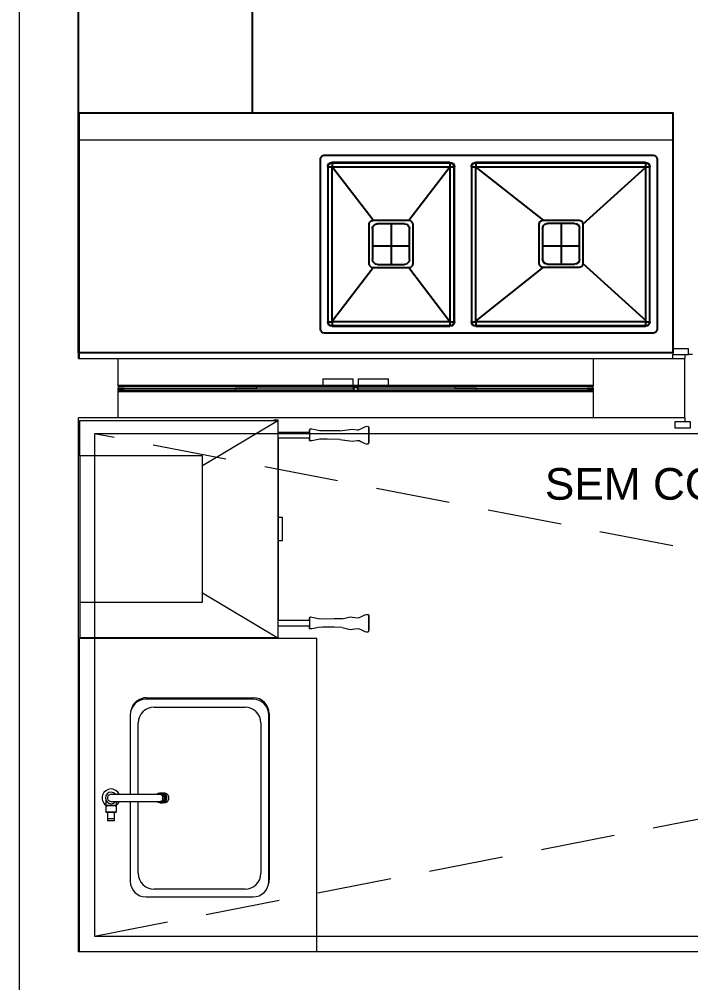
# Model space of a CAD drawing. Header units: millimetres. Extents: x 586.5 to 618.3, y 239.1 to 272.6.
# Drawn here: x 594.597 to 596.293, y 256.337 to 258.773 of the extents above; entities that cross this region are included whole.
import ezdxf

# ---------------------------------------------------------------- set-up
doc = ezdxf.new("R2010")
doc.units = ezdxf.units.MM
doc.header["$LTSCALE"] = 75
doc.linetypes.add('A 447 - XREF$0$HIDDEN', pattern=[0.375, 0.25, -0.125])
doc.linetypes.add('HIDDEN', pattern=[0.375, 0.25, -0.125])
doc.layers.add('A 447 - XREF$0$AJ - MOB FIXO', color=254, linetype='Continuous')
doc.layers.add('AJ - MOB 1.0', color=254, linetype='Continuous')
for name, color, linetype, lineweight in [('A Arquitetura LRZ', 252, 'Continuous', 9), ('A Cumbuca LRZ', 254, 'HIDDEN', 9), ('A Esquadrias LRZ', 252, 'Continuous', 9), ('A Mobiliário LRZ', 253, 'Continuous', 9), ('A Projeção LRZ', 253, 'HIDDEN', 9)]:
    doc.layers.add(name, color=color, linetype=linetype, lineweight=lineweight)
doc.styles.add('R80', font='arial.ttf')

# ---------------------------------------------------------------- blocks, each defined once
blk = doc.blocks.new('A 447 - XREF$0$iopipiopoi')
at = {"layer": 'A 447 - XREF$0$AJ - MOB FIXO', "linetype": 'ByBlock', "lineweight": -2}
for p, q in [((50593.35, -6683.6), (50593.35, -6766.6)), ((50637.35, -6682.6), (50594.35, -6682.6)), ((50638.35, -6766.6), (50638.35, -6683.6)), ((50595.15, -6728.4), (50595.15, -6685.5)), ((50595.15, -6685.5), (50595.25, -6685.5)), ((50595.25, -6685.5), (50595.25, -6728.4)), ((50596.25, -6685.5), (50595.25, -6685.5)), ((50596.25, -6684.5), (50596.25, -6684.4)), ((50596.25, -6684.4), (50635.45, -6684.4)), ((50635.45, -6684.5), (50596.25, -6684.5)), ((50596.25, -6685.5), (50596.25, -6684.5)), ((50635.45, -6685.5), (50596.25, -6685.5)), ((50596.25, -6685.5), (50596.25, -6728.4)), ((50610.96, -6701.34), (50596.45, -6685.36)), ((50620.96, -6701.34), (50635.25, -6685.5)), ((50635.45, -6684.5), (50635.45, -6684.4)), ((50635.45, -6685.5), (50635.45, -6684.5)), ((50636.45, -6685.5), (50635.45, -6685.5)), ((50635.45, -6728.4), (50635.45, -6685.5)), ((50636.45, -6685.5), (50636.55, -6685.5)), ((50636.45, -6728.4), (50636.45, -6685.5)), ((50636.55, -6685.5), (50636.55, -6728.4)), ((50609.96, -6702.34), (50609.96, -6711.34)), ((50620.96, -6701.34), (50610.96, -6701.34)), ((50612.06, -6702.19), (50619.85, -6702.19)), ((50621.96, -6711.34), (50621.96, -6702.34)), ((50610.81, -6710.24), (50610.81, -6703.45)), ((50621.11, -6703.45), (50621.11, -6710.24)), ((50596.45, -6728.27), (50609.96, -6711.34)), ((50610.96, -6712.34), (50620.96, -6712.34)), ((50619.85, -6711.49), (50612.06, -6711.49)), ((50635.25, -6728.27), (50621.96, -6711.36)), ((50595.15, -6728.4), (50595.25, -6728.4)), ((50596.25, -6728.4), (50595.25, -6728.4)), ((50596.25, -6728.4), (50635.45, -6728.4)), ((50596.25, -6728.6), (50596.25, -6728.4)), ((50596.25, -6728.79), (50596.25, -6728.6)), ((50596.25, -6728.96), (50596.25, -6728.79)), ((50596.25, -6729.11), (50596.25, -6728.96)), ((50596.25, -6729.23), (50596.25, -6729.11)), ((50596.25, -6729.33), (50596.25, -6729.23)), ((50596.25, -6729.38), (50596.25, -6729.33)), ((50596.25, -6729.4), (50596.25, -6729.38)), ((50596.25, -6729.5), (50596.25, -6729.4)), ((50596.25, -6729.4), (50635.45, -6729.4)), ((50596.25, -6729.4), (50596.25, -6729.4)), ((50596.25, -6729.4), (50596.25, -6729.4)), ((50596.25, -6729.4), (50596.25, -6729.4)), ((50596.25, -6729.4), (50596.25, -6729.4)), ((50596.25, -6729.4), (50596.25, -6729.4)), ((50596.25, -6729.4), (50596.25, -6729.4)), ((50596.25, -6729.4), (50596.25, -6729.4)), ((50596.25, -6729.4), (50596.25, -6729.4)), ((50635.45, -6729.5), (50596.25, -6729.5)), ((50636.45, -6728.4), (50635.45, -6728.4)), ((50635.45, -6729.4), (50635.45, -6728.4)), ((50635.45, -6729.5), (50635.45, -6729.4)), ((50636.45, -6728.4), (50636.55, -6728.4)), ((50595.15, -6764.7), (50595.15, -6734.9)), ((50595.15, -6734.9), (50595.25, -6734.9)), ((50595.25, -6734.9), (50595.25, -6764.7)), ((50596.25, -6734.9), (50595.25, -6734.9)), ((50596.25, -6733.9), (50596.25, -6733.8)), ((50596.25, -6733.8), (50635.45, -6733.8)), ((50635.45, -6733.9), (50596.25, -6733.9)), ((50596.25, -6734.9), (50596.25, -6733.9)), ((50596.25, -6734.9), (50596.25, -6764.7)), ((50635.45, -6734.9), (50596.25, -6734.9)), ((50596.25, -6734.9), (50609.9, -6745.3)), ((50621.9, -6745.3), (50635.45, -6734.9)), ((50635.45, -6733.9), (50635.45, -6733.8)), ((50635.45, -6734.9), (50635.45, -6733.9)), ((50636.45, -6734.9), (50635.45, -6734.9)), ((50635.45, -6764.7), (50635.45, -6734.9)), ((50636.45, -6734.9), (50636.55, -6734.9)), ((50636.45, -6764.7), (50636.45, -6734.9)), ((50636.55, -6734.9), (50636.55, -6764.7)), ((50620.9, -6744.3), (50610.9, -6744.3)), ((50609.9, -6745.3), (50609.9, -6754.3)), ((50610.75, -6753.2), (50610.75, -6746.41)), ((50612.01, -6745.15), (50619.79, -6745.15)), ((50621.05, -6746.41), (50621.05, -6753.2)), ((50621.9, -6754.3), (50621.9, -6745.3)), ((50609.9, -6754.3), (50596.55, -6764.51)), ((50621.9, -6754.3), (50635.15, -6764.51)), ((50610.9, -6755.3), (50620.9, -6755.3)), ((50619.79, -6754.45), (50612.01, -6754.45)), ((50595.15, -6764.7), (50595.25, -6764.7)), ((50596.25, -6764.7), (50595.25, -6764.7)), ((50596.25, -6765.7), (50596.25, -6764.7)), ((50596.25, -6764.7), (50635.45, -6764.7)), ((50596.25, -6765.8), (50596.25, -6765.7)), ((50596.25, -6765.7), (50635.45, -6765.7)), ((50635.45, -6765.8), (50596.25, -6765.8)), ((50635.45, -6765.7), (50635.45, -6764.7)), ((50636.45, -6764.7), (50635.45, -6764.7)), ((50635.45, -6765.8), (50635.45, -6765.7)), ((50636.45, -6764.7), (50636.55, -6764.7)), ((50594.35, -6767.6), (50637.35, -6767.6))]:
    blk.add_line(p, q, dxfattribs=at)
at = {"layer": 'A 447 - XREF$0$AJ - MOB FIXO', "linetype": 'A 447 - XREF$0$HIDDEN', "lineweight": -2}
for p, q in [((50615.46, -6711.49), (50615.46, -6702.19)), ((50621.11, -6706.84), (50610.81, -6706.84)), ((50615.4, -6745.15), (50615.4, -6754.45)), ((50621.05, -6749.8), (50610.75, -6749.8))]:
    blk.add_line(p, q, dxfattribs=at)
at = {"layer": 'A 447 - XREF$0$AJ - MOB FIXO', "linetype": 'ByBlock', "lineweight": -2}
for centre, radius, start, end in [((50594.35, -6683.6), 1, 90, 180), ((50637.35, -6683.6), 1, 0, 90), ((50596.25, -6685.5), 1.1, 90, 180), ((50596.25, -6685.5), 1, 90, 180), ((50635.45, -6685.5), 1.1, 0, 90), ((50635.45, -6685.5), 1, 0, 90), ((50610.96, -6702.34), 1, 90, 180), ((50612.06, -6703.45), 1.26, 90, 180), ((50619.85, -6703.45), 1.26, 0, 90), ((50620.96, -6702.34), 1, 0, 90), ((50612.06, -6710.24), 1.26, 180, 270), ((50619.85, -6710.24), 1.26, 270, 0), ((50610.96, -6711.34), 1, 180, 270), ((50620.96, -6711.34), 1, 270, 0), ((50596.25, -6728.4), 1.1, 180, 270), ((50596.25, -6728.4), 1, 180, 269.994), ((50635.45, -6728.4), 1.1, 270, 0), ((50635.45, -6728.4), 1, 270, 0), ((50596.25, -6734.9), 1.1, 90, 180), ((50596.25, -6734.9), 1, 90, 180), ((50635.45, -6734.9), 1.1, 0, 90), ((50635.45, -6734.9), 1, 0, 90), ((50610.9, -6745.3), 1, 90, 180), ((50620.9, -6745.3), 1, 0, 90), ((50612.01, -6746.41), 1.26, 90, 180), ((50619.79, -6746.41), 1.26, 0, 90), ((50610.9, -6754.3), 1, 180, 270), ((50612.01, -6753.2), 1.26, 180, 270), ((50619.79, -6753.2), 1.26, 270, 0), ((50620.9, -6754.3), 1, 270, 0), ((50596.25, -6764.7), 1.1, 180, 270), ((50596.25, -6764.7), 1, 180, 270), ((50635.45, -6764.7), 1.1, 270, 0), ((50635.45, -6764.7), 1, 270, 0), ((50594.35, -6766.6), 1, 180, 270), ((50637.35, -6766.6), 1, 270, 0)]:
    blk.add_arc(centre, radius, start, end, dxfattribs=at)

msp = doc.modelspace()

# ---------------------------------------------------------------- linework, layer by layer
at = {"layer": 'A 447 - XREF$0$AJ - MOB FIXO'}
msp.add_lwpolyline([(594.7465, 258.5364), (596.2475, 258.5364), (596.2475, 257.9295), (594.7465, 257.9295)], close=True, dxfattribs=at)
at = {"layer": 'A Arquitetura LRZ'}
for p, q in [((594.5965, 262.0594), (594.5965, 250.9114)), ((594.7465, 257.9154), (594.7465, 261.9104)), ((594.7465, 257.9154), (596.2775, 257.9154)), ((594.8465, 257.8484), (594.8465, 257.9154)), ((596.0465, 257.9154), (596.0465, 257.8484)), ((596.2775, 257.7654), (596.2775, 257.9154)), ((594.8465, 257.8364), (594.8465, 257.8404)), ((594.8465, 257.7654), (594.8465, 257.8324)), ((596.0465, 257.8404), (596.0465, 257.8364)), ((596.0465, 257.8324), (596.0465, 257.7654)), ((594.7465, 256.4154), (594.7465, 257.7654)), ((596.2775, 257.7654), (594.7465, 257.7654)), ((601.3475, 256.4154), (594.7465, 256.4154)), ((594.7465, 256.4154), (594.7465, 256.4144))]:
    msp.add_line(p, q, dxfattribs=at)
at = {"layer": 'A Esquadrias LRZ'}
for p, q in [((596.2875, 257.9404), (596.2475, 257.9404)), ((596.2475, 257.9404), (596.2475, 257.9254)), ((596.2475, 257.9254), (596.2875, 257.9254)), ((596.2775, 257.9254), (596.2775, 257.9154)), ((596.2875, 257.9254), (596.2875, 257.9404)), ((596.2975, 257.9254), (596.2875, 257.9254)), ((595.3635, 257.8644), (595.3635, 257.8484)), ((595.3635, 257.8644), (595.3685, 257.8644)), ((595.3685, 257.8644), (595.377, 257.8644)), ((595.377, 257.8644), (595.4395, 257.8644)), ((595.4395, 257.8644), (595.4395, 257.8484)), ((595.4535, 257.8644), (595.5161, 257.8644)), ((595.4535, 257.8484), (595.4535, 257.8644)), ((595.5161, 257.8644), (595.5246, 257.8644)), ((595.5246, 257.8644), (595.5295, 257.8644)), ((595.5295, 257.8484), (595.5295, 257.8644)), ((594.8465, 257.8464), (594.8465, 257.8484)), ((594.8465, 257.8484), (596.0465, 257.8484)), ((594.8465, 257.8464), (594.8465, 257.8444)), ((596.0465, 257.8464), (594.8465, 257.8464)), ((595.1965, 257.8444), (594.8465, 257.8444)), ((594.8465, 257.8444), (594.8465, 257.8404)), ((594.8465, 257.8444), (594.8615, 257.8444)), ((594.8465, 257.8404), (595.1965, 257.8404)), ((594.8615, 257.8364), (594.8465, 257.8364)), ((594.8465, 257.8364), (594.8465, 257.8344)), ((594.8465, 257.8324), (594.8465, 257.8344)), ((596.0465, 257.8344), (594.8465, 257.8344)), ((594.8465, 257.8324), (596.0465, 257.8324)), ((594.8615, 257.8444), (594.8615, 257.8464)), ((594.8615, 257.8344), (594.8615, 257.8364)), ((594.8615, 257.8364), (595.1415, 257.8364)), ((595.4415, 257.8404), (595.1415, 257.8404)), ((595.1415, 257.8404), (595.1415, 257.8364)), ((595.1415, 257.8364), (595.4415, 257.8364)), ((595.1965, 257.8404), (595.1965, 257.8444)), ((595.3635, 257.8444), (595.1965, 257.8444)), ((595.3635, 257.8464), (595.3635, 257.8444)), ((595.3685, 257.8444), (595.3635, 257.8444)), ((595.3635, 257.8364), (595.3635, 257.8344)), ((595.377, 257.8444), (595.3685, 257.8444)), ((595.4395, 257.8444), (595.377, 257.8444)), ((595.4395, 257.8464), (595.4395, 257.8444)), ((595.4535, 257.8444), (595.4395, 257.8444)), ((595.4535, 257.8414), (595.4395, 257.8414)), ((595.4395, 257.8414), (595.4395, 257.8404)), ((595.4395, 257.8404), (595.4415, 257.8404)), ((595.4415, 257.8364), (595.4395, 257.8364)), ((595.4395, 257.8364), (595.4395, 257.8354)), ((595.4395, 257.8354), (595.4535, 257.8354)), ((595.4395, 257.8344), (595.4395, 257.8354)), ((595.4415, 257.8404), (595.4415, 257.8364)), ((595.4415, 257.8364), (595.4415, 257.8404)), ((595.7515, 257.8404), (595.4515, 257.8404)), ((595.4515, 257.8404), (595.4515, 257.8364)), ((595.4515, 257.8364), (595.4515, 257.8404)), ((595.4515, 257.8404), (595.4535, 257.8404)), ((595.4515, 257.8364), (595.7515, 257.8364)), ((595.4535, 257.8364), (595.4515, 257.8364)), ((595.4535, 257.8444), (595.4535, 257.8464)), ((595.5161, 257.8444), (595.4535, 257.8444)), ((595.4535, 257.8404), (595.4535, 257.8414)), ((595.4535, 257.8354), (595.4535, 257.8364)), ((595.4535, 257.8344), (595.4535, 257.8354)), ((595.5246, 257.8444), (595.5161, 257.8444)), ((595.5295, 257.8444), (595.5246, 257.8444)), ((595.5295, 257.8444), (595.5295, 257.8464)), ((595.6965, 257.8444), (595.5295, 257.8444)), ((595.5295, 257.8344), (595.5295, 257.8364)), ((596.0465, 257.8444), (595.6965, 257.8444)), ((595.6965, 257.8444), (595.6965, 257.8404)), ((595.6965, 257.8404), (596.0465, 257.8404)), ((595.7515, 257.8364), (595.7515, 257.8404)), ((595.7515, 257.8364), (596.0315, 257.8364)), ((596.0315, 257.8464), (596.0315, 257.8444)), ((596.0315, 257.8444), (596.0465, 257.8444)), ((596.0315, 257.8364), (596.0315, 257.8344)), ((596.0465, 257.8364), (596.0315, 257.8364)), ((596.0465, 257.8484), (596.0465, 257.8464)), ((596.0465, 257.8444), (596.0465, 257.8464)), ((596.0465, 257.8404), (596.0465, 257.8444)), ((596.0465, 257.8344), (596.0465, 257.8364)), ((596.0465, 257.8344), (596.0465, 257.8324)), ((596.2925, 257.7554), (596.2525, 257.7554)), ((596.2525, 257.7554), (596.2525, 257.7404)), ((596.2775, 257.7654), (596.2775, 257.7554)), ((596.2925, 257.7404), (596.2925, 257.7554)), ((596.2525, 257.7404), (596.2925, 257.7404)), ((595.3479, 257.2079), (594.7479, 257.2079)), ((594.7479, 257.2079), (594.7479, 256.4158)), ((595.3479, 256.4158), (595.3479, 257.2079)), ((594.9179, 257.0579), (595.1879, 257.0579)), ((595.2279, 257.0179), (595.2279, 256.5979))]:
    msp.add_line(p, q, dxfattribs=at)
for centre, start, end in [((594.9179, 257.0179), 90, 168.389), ((595.1879, 257.0179), 0, 90), ((595.1879, 256.5979), 342.9117, 0)]:
    msp.add_arc(centre, 0.04, start, end, dxfattribs=at)
at = {"layer": 'A Mobiliário LRZ'}
for p, q in [((594.7475, 258.5354), (594.7475, 257.9154)), ((596.2475, 257.9404), (596.2475, 258.5354)), ((596.2475, 258.4679), (594.7475, 258.4679)), ((596.2475, 257.9295), (594.7475, 257.9295)), ((596.2475, 257.9154), (596.2475, 257.9254)), ((594.7497, 257.6692), (594.7497, 257.7592)), ((594.7497, 257.7592), (595.2497, 257.7592)), ((595.0597, 257.6452), (595.2497, 257.7592)), ((595.2505, 257.76), (595.2397, 257.76)), ((595.2397, 257.76), (595.2397, 257.7592)), ((595.2497, 257.7592), (595.2497, 257.2092)), ((595.2505, 257.7192), (595.2505, 257.76)), ((595.3298, 257.7353), (595.3297, 257.7349)), ((595.3297, 257.7311), (595.3297, 257.7349)), ((595.3297, 257.7349), (595.3297, 257.7311)), ((595.3297, 257.7284), (595.3297, 257.7311)), ((595.3297, 257.7311), (595.3297, 257.7219)), ((595.3299, 257.7357), (595.3298, 257.7353)), ((595.33, 257.7359), (595.3299, 257.7357)), ((595.3302, 257.7361), (595.33, 257.7359)), ((595.3304, 257.7363), (595.3302, 257.7361)), ((595.3308, 257.7365), (595.3304, 257.7363)), ((595.3313, 257.7367), (595.3308, 257.7365)), ((595.3321, 257.7368), (595.3313, 257.7367)), ((595.3324, 257.7368), (595.3321, 257.7368)), ((595.3355, 257.7365), (595.3324, 257.7368)), ((595.3555, 257.7323), (595.3355, 257.7365)), ((595.3744, 257.7323), (595.3555, 257.7323)), ((595.4062, 257.7328), (595.3744, 257.7323)), ((595.4062, 257.7328), (595.4378, 257.7373)), ((595.4378, 257.7373), (595.4504, 257.7353)), ((595.4504, 257.7353), (595.4534, 257.7354)), ((595.4534, 257.7354), (595.4554, 257.7359)), ((595.4554, 257.7359), (595.4593, 257.7379)), ((595.4593, 257.7379), (595.4693, 257.7429)), ((595.4693, 257.7429), (595.4726, 257.7438)), ((595.4726, 257.7438), (595.4755, 257.7441)), ((595.4755, 257.7441), (595.4776, 257.7438)), ((595.4776, 257.7438), (595.4782, 257.7435)), ((595.4782, 257.7435), (595.4787, 257.7432)), ((595.4787, 257.7432), (595.4791, 257.7429)), ((595.4791, 257.7429), (595.4793, 257.7425)), ((595.4793, 257.7425), (595.4795, 257.7422)), ((595.4795, 257.7422), (595.4797, 257.7415)), ((595.4797, 257.7415), (595.4797, 257.7409)), ((595.4797, 257.7354), (595.4797, 257.7409)), ((595.4797, 257.7409), (595.4797, 257.7354)), ((595.4797, 257.7219), (595.4797, 257.7354)), ((595.4797, 257.7354), (595.4797, 257.7219)), ((595.2497, 257.7192), (595.2505, 257.7192)), ((595.2497, 257.7154), (595.3297, 257.7154)), ((595.3297, 257.7284), (595.2505, 257.7284)), ((595.2505, 257.7154), (595.2505, 257.253)), ((595.3297, 257.7219), (595.3297, 257.7127)), ((595.3297, 257.7127), (595.3297, 257.7154)), ((595.3297, 257.7127), (595.3297, 257.7089)), ((595.3297, 257.7089), (595.3297, 257.7127)), ((595.3298, 257.7086), (595.3297, 257.7089)), ((595.3299, 257.7082), (595.3298, 257.7086)), ((595.33, 257.708), (595.3299, 257.7082)), ((595.3302, 257.7078), (595.33, 257.708)), ((595.3304, 257.7075), (595.3302, 257.7078)), ((595.3308, 257.7073), (595.3304, 257.7075)), ((595.3313, 257.7072), (595.3308, 257.7073)), ((595.3321, 257.7071), (595.3313, 257.7072)), ((595.3324, 257.7071), (595.3321, 257.7071)), ((595.3355, 257.7074), (595.3324, 257.7071)), ((595.3555, 257.7116), (595.3355, 257.7074)), ((595.3744, 257.7115), (595.3555, 257.7116)), ((595.4062, 257.7111), (595.3744, 257.7115)), ((595.4062, 257.7111), (595.4378, 257.7066)), ((595.4378, 257.7066), (595.4504, 257.7085)), ((595.4504, 257.7085), (595.4534, 257.7084)), ((595.4534, 257.7084), (595.4554, 257.7079)), ((595.4554, 257.7079), (595.4593, 257.7059)), ((595.4593, 257.7059), (595.4693, 257.7009)), ((595.4797, 257.7219), (595.4797, 257.7085)), ((595.4797, 257.7085), (595.4797, 257.7219)), ((595.4797, 257.7085), (595.4797, 257.7029)), ((595.4797, 257.7029), (595.4797, 257.7085)), ((595.4693, 257.7009), (595.4726, 257.7001)), ((595.4726, 257.7001), (595.4755, 257.6998)), ((595.4755, 257.6998), (595.4776, 257.7001)), ((595.4776, 257.7001), (595.4782, 257.7003)), ((595.4782, 257.7003), (595.4787, 257.7006)), ((595.4787, 257.7006), (595.4791, 257.701)), ((595.4791, 257.701), (595.4793, 257.7013)), ((595.4793, 257.7013), (595.4795, 257.7017)), ((595.4795, 257.7017), (595.4797, 257.7023)), ((595.4797, 257.7023), (595.4797, 257.7029)), ((595.0597, 257.6692), (594.7497, 257.6692)), ((594.7497, 257.6692), (594.7497, 257.2992)), ((595.0597, 257.2992), (595.0597, 257.6692)), ((595.2505, 257.5142), (595.2605, 257.5142)), ((595.2605, 257.5142), (595.2605, 257.4542)), ((595.2605, 257.4542), (595.2505, 257.4542)), ((595.0597, 257.3232), (595.2497, 257.2092)), ((594.7497, 257.2992), (595.0597, 257.2992)), ((594.7497, 257.2992), (594.7497, 257.2092)), ((595.4593, 257.2625), (595.4692, 257.2675)), ((595.4692, 257.2675), (595.4725, 257.2684)), ((595.4725, 257.2684), (595.4743, 257.2686)), ((595.4743, 257.2686), (595.4767, 257.2686)), ((595.4767, 257.2686), (595.4776, 257.2684)), ((595.4776, 257.2684), (595.4782, 257.2681)), ((595.4782, 257.2681), (595.4787, 257.2678)), ((595.4787, 257.2678), (595.4791, 257.2675)), ((595.4791, 257.2675), (595.4793, 257.2671)), ((595.4793, 257.2671), (595.4795, 257.2668)), ((595.4795, 257.2668), (595.4797, 257.2661)), ((595.4797, 257.2661), (595.4797, 257.2655)), ((595.3297, 257.253), (595.2497, 257.253)), ((595.2505, 257.2492), (595.2497, 257.2492)), ((595.2505, 257.2084), (595.2505, 257.2492)), ((595.3298, 257.2602), (595.3297, 257.2598)), ((595.3297, 257.2598), (595.3297, 257.2595)), ((595.3297, 257.2557), (595.3297, 257.2595)), ((595.3297, 257.2595), (595.3297, 257.2557)), ((595.3297, 257.253), (595.3297, 257.2557)), ((595.3297, 257.2557), (595.3297, 257.2465)), ((595.3297, 257.2465), (595.3297, 257.2373)), ((595.3299, 257.2604), (595.3298, 257.2602)), ((595.3301, 257.2606), (595.3299, 257.2604)), ((595.3303, 257.2608), (595.3301, 257.2606)), ((595.3306, 257.261), (595.3303, 257.2608)), ((595.3311, 257.2612), (595.3306, 257.261)), ((595.3317, 257.2613), (595.3311, 257.2612)), ((595.3326, 257.2614), (595.3317, 257.2613)), ((595.3358, 257.261), (595.3326, 257.2614)), ((595.3409, 257.2599), (595.3358, 257.261)), ((595.3512, 257.2575), (595.3409, 257.2599)), ((595.3623, 257.2565), (595.3512, 257.2575)), ((595.3916, 257.2571), (595.3623, 257.2565)), ((595.4122, 257.2578), (595.3916, 257.2571)), ((595.4122, 257.2578), (595.4324, 257.2625)), ((595.4324, 257.2625), (595.4445, 257.2607)), ((595.4445, 257.2607), (595.4533, 257.26)), ((595.4533, 257.26), (595.4553, 257.2605)), ((595.4553, 257.2605), (595.4593, 257.2625)), ((595.4797, 257.26), (595.4797, 257.2655)), ((595.4797, 257.2655), (595.4797, 257.26)), ((595.4797, 257.2465), (595.4797, 257.26)), ((595.4797, 257.26), (595.4797, 257.2465)), ((595.4797, 257.2465), (595.4797, 257.2331)), ((595.4797, 257.2331), (595.4797, 257.2465)), ((595.2505, 257.24), (595.3297, 257.24)), ((595.3297, 257.2373), (595.3297, 257.24)), ((595.3297, 257.2373), (595.3297, 257.2335)), ((595.3297, 257.2335), (595.3297, 257.2373)), ((595.3297, 257.2333), (595.3297, 257.2335)), ((595.3298, 257.2329), (595.3297, 257.2333)), ((595.3299, 257.2327), (595.3298, 257.2329)), ((595.3301, 257.2324), (595.3299, 257.2327)), ((595.3303, 257.2322), (595.3301, 257.2324)), ((595.3306, 257.232), (595.3303, 257.2322)), ((595.3311, 257.2319), (595.3306, 257.232)), ((595.3317, 257.2317), (595.3311, 257.2319)), ((595.3326, 257.2317), (595.3317, 257.2317)), ((595.3358, 257.232), (595.3326, 257.2317)), ((595.3409, 257.2332), (595.3358, 257.232)), ((595.3512, 257.2356), (595.3409, 257.2332)), ((595.3623, 257.2365), (595.3512, 257.2356)), ((595.3916, 257.236), (595.3623, 257.2365)), ((595.4122, 257.2353), (595.3916, 257.236)), ((595.4122, 257.2353), (595.4324, 257.2306)), ((595.4324, 257.2306), (595.4445, 257.2323)), ((595.4445, 257.2323), (595.4533, 257.233)), ((595.4533, 257.233), (595.4553, 257.2325)), ((595.4553, 257.2325), (595.4593, 257.2306)), ((595.4593, 257.2306), (595.4692, 257.2255)), ((595.4692, 257.2255), (595.4725, 257.2247)), ((595.4725, 257.2247), (595.4743, 257.2244)), ((595.4743, 257.2244), (595.4767, 257.2245)), ((595.4767, 257.2245), (595.4776, 257.2247)), ((595.4776, 257.2247), (595.4782, 257.2249)), ((595.4782, 257.2249), (595.4787, 257.2252)), ((595.4787, 257.2252), (595.4791, 257.2256)), ((595.4791, 257.2256), (595.4793, 257.2259)), ((595.4793, 257.2259), (595.4795, 257.2263)), ((595.4795, 257.2263), (595.4797, 257.2269)), ((595.4797, 257.2331), (595.4797, 257.2275)), ((595.4797, 257.2275), (595.4797, 257.2331)), ((595.4797, 257.2269), (595.4797, 257.2275)), ((595.2497, 257.2092), (594.7497, 257.2092)), ((595.2397, 257.2092), (595.2397, 257.2084)), ((595.2397, 257.2084), (595.2505, 257.2084)), ((595.187, 257.0542), (594.917, 257.0542)), ((594.937, 257.0342), (595.167, 257.0342)), ((594.877, 257.0142), (594.877, 256.8135)), ((595.227, 256.5942), (595.227, 257.0142)), ((594.897, 256.8134), (594.897, 256.9942)), ((595.207, 256.9942), (595.207, 256.6142)), ((594.8286, 256.8136), (594.8285, 256.8136)), ((594.8285, 256.8136), (594.8285, 256.8136)), ((594.8288, 256.8136), (594.8286, 256.8136)), ((594.8291, 256.8136), (594.8288, 256.8136)), ((594.8296, 256.8136), (594.8291, 256.8136)), ((594.8301, 256.8136), (594.8296, 256.8136)), ((594.8308, 256.8136), (594.8301, 256.8136)), ((594.8316, 256.8136), (594.8308, 256.8136)), ((594.8324, 256.8136), (594.8316, 256.8136)), ((594.8334, 256.8136), (594.8324, 256.8136)), ((594.8345, 256.8136), (594.8334, 256.8136)), ((594.8357, 256.8136), (594.8345, 256.8136)), ((594.8361, 256.8136), (594.8357, 256.8136)), ((594.8373, 256.8136), (594.8361, 256.8136)), ((594.8387, 256.8136), (594.8373, 256.8136)), ((594.8401, 256.8136), (594.8387, 256.8136)), ((594.8416, 256.8136), (594.8401, 256.8136)), ((594.8432, 256.8136), (594.8416, 256.8136)), ((594.8449, 256.8136), (594.8432, 256.8136)), ((594.8467, 256.8136), (594.8449, 256.8136)), ((594.8485, 256.8136), (594.8467, 256.8136)), ((594.8505, 256.8136), (594.8485, 256.8136)), ((594.8524, 256.8136), (594.8505, 256.8136)), ((594.8545, 256.8136), (594.8524, 256.8136)), ((594.8566, 256.8136), (594.8545, 256.8136)), ((594.8571, 256.8136), (594.8566, 256.8136)), ((594.8591, 256.8136), (594.8571, 256.8136)), ((594.8611, 256.8136), (594.8591, 256.8136)), ((594.8632, 256.8136), (594.8611, 256.8136)), ((594.8653, 256.8136), (594.8632, 256.8136)), ((594.8674, 256.8136), (594.8653, 256.8136)), ((594.8696, 256.8136), (594.8674, 256.8136)), ((594.8718, 256.8136), (594.8696, 256.8136)), ((594.874, 256.8136), (594.8718, 256.8136)), ((594.8763, 256.8136), (594.874, 256.8136)), ((594.8786, 256.8136), (594.8763, 256.8136)), ((594.8809, 256.8136), (594.8786, 256.8136)), ((594.8832, 256.8136), (594.8809, 256.8136)), ((594.8856, 256.8136), (594.8832, 256.8136)), ((594.8879, 256.8136), (594.8856, 256.8136)), ((594.8903, 256.8136), (594.8879, 256.8136)), ((594.8926, 256.8136), (594.8903, 256.8136)), ((594.895, 256.8136), (594.8926, 256.8136)), ((594.8973, 256.8136), (594.895, 256.8136)), ((594.8997, 256.8136), (594.8973, 256.8136)), ((594.902, 256.8136), (594.8997, 256.8136)), ((594.9043, 256.8136), (594.902, 256.8136)), ((594.9066, 256.8136), (594.9043, 256.8136)), ((594.9088, 256.8136), (594.9066, 256.8136)), ((594.911, 256.8136), (594.9088, 256.8136)), ((594.9132, 256.8136), (594.911, 256.8136)), ((594.9154, 256.8136), (594.9132, 256.8136)), ((594.9175, 256.8136), (594.9154, 256.8136)), ((594.9196, 256.8136), (594.9175, 256.8136)), ((594.9216, 256.8136), (594.9196, 256.8136)), ((594.9231, 256.8136), (594.9216, 256.8136)), ((594.9254, 256.8136), (594.9231, 256.8136)), ((594.9277, 256.8136), (594.9254, 256.8136)), ((594.9299, 256.8136), (594.9277, 256.8136)), ((594.9321, 256.8136), (594.9299, 256.8136)), ((594.9342, 256.8136), (594.9321, 256.8136)), ((594.9362, 256.8136), (594.9342, 256.8136)), ((594.9381, 256.8136), (594.9362, 256.8136)), ((594.9399, 256.8136), (594.9381, 256.8136)), ((594.9416, 256.8136), (594.9399, 256.8136)), ((594.9433, 256.8136), (594.9416, 256.8136)), ((594.9448, 256.8136), (594.9433, 256.8136)), ((594.9463, 256.8136), (594.9448, 256.8136)), ((594.9476, 256.8136), (594.9463, 256.8136)), ((594.9489, 256.8136), (594.9476, 256.8136)), ((594.95, 256.8136), (594.9489, 256.8136)), ((594.9511, 256.8136), (594.95, 256.8136)), ((594.9543, 256.8166), (594.9521, 256.8166)), ((594.9544, 256.8166), (594.9543, 256.8166)), ((594.9549, 256.8166), (594.9544, 256.8166)), ((594.9556, 256.8158), (594.9547, 256.8157)), ((594.9553, 256.8166), (594.9549, 256.8166)), ((594.9558, 256.8165), (594.9553, 256.8166)), ((594.9562, 256.8164), (594.9558, 256.8165)), ((594.9567, 256.8164), (594.9562, 256.8164)), ((594.9584, 256.8166), (594.9566, 256.8166)), ((594.9571, 256.8162), (594.9567, 256.8164)), ((594.9576, 256.8161), (594.9571, 256.8162)), ((594.958, 256.816), (594.9576, 256.8161)), ((594.9584, 256.8158), (594.958, 256.816)), ((594.9588, 256.8156), (594.9584, 256.8158)), ((594.963, 256.8164), (594.9587, 256.8164)), ((594.9593, 256.8154), (594.9588, 256.8156)), ((594.9597, 256.8152), (594.9593, 256.8154)), ((594.9601, 256.815), (594.9597, 256.8152)), ((594.9604, 256.8147), (594.9601, 256.815)), ((594.9608, 256.8144), (594.9604, 256.8147)), ((594.9612, 256.8142), (594.9608, 256.8144)), ((594.9615, 256.8139), (594.9612, 256.8142)), ((594.9619, 256.8135), (594.9615, 256.8139)), ((594.9622, 256.8132), (594.9619, 256.8135)), ((594.9625, 256.8129), (594.9622, 256.8132)), ((594.9628, 256.8125), (594.9625, 256.8129)), ((594.9631, 256.8121), (594.9628, 256.8125)), ((594.9631, 256.8164), (594.963, 256.8164)), ((594.9636, 256.8163), (594.9631, 256.8164)), ((594.9634, 256.8118), (594.9631, 256.8121)), ((594.9637, 256.8114), (594.9634, 256.8118)), ((594.9641, 256.8163), (594.9636, 256.8163)), ((594.9639, 256.811), (594.9637, 256.8114)), ((594.9641, 256.8106), (594.9639, 256.811)), ((594.9646, 256.8162), (594.9641, 256.8163)), ((594.9644, 256.8101), (594.9641, 256.8106)), ((594.9646, 256.8097), (594.9644, 256.8101)), ((594.9651, 256.8162), (594.9646, 256.8162)), ((594.9647, 256.8093), (594.9646, 256.8097)), ((594.9649, 256.8088), (594.9647, 256.8093)), ((594.9651, 256.8084), (594.9649, 256.8088)), ((594.9656, 256.8161), (594.9651, 256.8162)), ((594.9652, 256.8079), (594.9651, 256.8084)), ((594.9653, 256.8075), (594.9652, 256.8079)), ((594.9654, 256.807), (594.9653, 256.8075)), ((594.9655, 256.8065), (594.9654, 256.807)), ((594.9655, 256.8061), (594.9655, 256.8065)), ((594.9656, 256.8056), (594.9655, 256.8061)), ((594.9655, 256.8031), (594.9656, 256.8035)), ((594.9661, 256.8159), (594.9656, 256.8161)), ((594.9656, 256.8051), (594.9656, 256.8056)), ((594.9656, 256.8046), (594.9656, 256.8051)), ((594.9656, 256.8045), (594.9656, 256.8046)), ((594.9656, 256.804), (594.9656, 256.8045)), ((594.9656, 256.8035), (594.9656, 256.804)), ((594.9666, 256.8158), (594.9661, 256.8159)), ((594.967, 256.8156), (594.9666, 256.8158)), ((594.9675, 256.8155), (594.967, 256.8156)), ((594.9679, 256.8153), (594.9675, 256.8155)), ((594.9684, 256.8151), (594.9679, 256.8153)), ((594.9688, 256.8148), (594.9684, 256.8151)), ((594.9692, 256.8146), (594.9688, 256.8148)), ((594.9696, 256.8143), (594.9692, 256.8146)), ((594.97, 256.814), (594.9696, 256.8143)), ((594.9704, 256.8137), (594.97, 256.814)), ((594.9707, 256.8134), (594.9704, 256.8137)), ((594.9711, 256.8131), (594.9707, 256.8134)), ((594.9714, 256.8128), (594.9711, 256.8131)), ((594.9717, 256.8124), (594.9714, 256.8128)), ((594.9721, 256.8121), (594.9717, 256.8124)), ((594.9723, 256.8117), (594.9721, 256.8121)), ((594.9726, 256.8113), (594.9723, 256.8117)), ((594.9729, 256.811), (594.9726, 256.8113)), ((594.9731, 256.8106), (594.9729, 256.811)), ((594.9733, 256.8102), (594.9731, 256.8106)), ((594.9735, 256.8098), (594.9733, 256.8102)), ((594.9737, 256.8094), (594.9735, 256.8098)), ((594.9739, 256.809), (594.9737, 256.8094)), ((594.9741, 256.8085), (594.9739, 256.809)), ((594.9742, 256.8081), (594.9741, 256.8085)), ((594.9743, 256.8077), (594.9742, 256.8081)), ((594.9744, 256.8073), (594.9743, 256.8077)), ((594.9745, 256.8068), (594.9744, 256.8073)), ((594.9746, 256.8064), (594.9745, 256.8068)), ((594.9747, 256.8059), (594.9746, 256.8064)), ((594.9746, 256.8032), (594.9747, 256.8036)), ((594.9747, 256.8055), (594.9747, 256.8059)), ((594.9747, 256.8051), (594.9747, 256.8055)), ((594.9747, 256.8046), (594.9747, 256.8051)), ((594.9747, 256.8045), (594.9747, 256.8046)), ((594.9747, 256.8041), (594.9747, 256.8045)), ((594.9747, 256.8036), (594.9747, 256.8041)), ((594.815, 256.8022), (594.815, 256.7857)), ((594.8285, 256.7857), (594.815, 256.7857)), ((594.815, 256.7849), (594.815, 256.7698)), ((594.8285, 256.7849), (594.815, 256.7849)), ((594.817, 256.7857), (594.817, 256.7849)), ((594.8285, 256.7956), (594.8285, 256.7956)), ((594.8285, 256.7956), (594.8287, 256.7956)), ((594.842, 256.7857), (594.8285, 256.7857)), ((594.842, 256.7849), (594.8285, 256.7849)), ((594.8287, 256.7956), (594.829, 256.7956)), ((594.829, 256.7956), (594.8293, 256.7956)), ((594.8293, 256.7956), (594.8298, 256.7956)), ((594.8298, 256.7956), (594.8304, 256.7956)), ((594.8304, 256.7956), (594.8311, 256.7956)), ((594.8311, 256.7956), (594.832, 256.7956)), ((594.832, 256.7956), (594.8329, 256.7956)), ((594.8329, 256.7956), (594.8339, 256.7956)), ((594.8339, 256.7956), (594.835, 256.7956)), ((594.835, 256.7956), (594.8357, 256.7956)), ((594.8357, 256.7956), (594.8369, 256.7956)), ((594.8369, 256.7956), (594.8382, 256.7956)), ((594.8382, 256.7956), (594.8396, 256.7956)), ((594.8396, 256.7956), (594.8411, 256.7956)), ((594.84, 256.7849), (594.84, 256.7857)), ((594.8411, 256.7956), (594.8427, 256.7956)), ((594.842, 256.7857), (594.842, 256.7959)), ((594.842, 256.7698), (594.842, 256.7849)), ((594.8427, 256.7956), (594.8443, 256.7956)), ((594.8443, 256.7956), (594.8461, 256.7956)), ((594.8461, 256.7956), (594.8479, 256.7956)), ((594.8479, 256.7956), (594.8498, 256.7956)), ((594.8498, 256.7956), (594.8518, 256.7956)), ((594.8518, 256.7956), (594.8538, 256.7956)), ((594.8538, 256.7956), (594.8559, 256.7956)), ((594.8559, 256.7956), (594.8566, 256.7956)), ((594.8566, 256.7956), (594.8586, 256.7956)), ((594.8586, 256.7956), (594.8606, 256.7956)), ((594.8606, 256.7956), (594.8626, 256.7956)), ((594.8626, 256.7956), (594.8647, 256.7956)), ((594.8647, 256.7956), (594.8669, 256.7956)), ((594.8669, 256.7956), (594.869, 256.7956)), ((594.869, 256.7956), (594.8712, 256.7956)), ((594.8712, 256.7956), (594.8735, 256.7956)), ((594.8735, 256.7956), (594.8757, 256.7956)), ((594.8757, 256.7956), (594.878, 256.7956)), ((594.877, 256.7956), (594.877, 256.5942)), ((594.878, 256.7956), (594.8803, 256.7956)), ((594.8803, 256.7956), (594.8827, 256.7956)), ((594.8827, 256.7956), (594.885, 256.7956)), ((594.885, 256.7956), (594.8873, 256.7956)), ((594.8873, 256.7956), (594.8897, 256.7956)), ((594.8897, 256.7956), (594.892, 256.7956)), ((594.892, 256.7956), (594.8944, 256.7956)), ((594.8944, 256.7956), (594.8967, 256.7956)), ((594.8967, 256.7956), (594.8991, 256.7956)), ((594.897, 256.6142), (594.897, 256.7957)), ((594.8991, 256.7956), (594.9014, 256.7956)), ((594.9014, 256.7956), (594.9037, 256.7956)), ((594.9037, 256.7956), (594.906, 256.7956)), ((594.906, 256.7956), (594.9082, 256.7956)), ((594.9082, 256.7956), (594.9105, 256.7956)), ((594.9105, 256.7956), (594.9127, 256.7956)), ((594.9127, 256.7956), (594.9148, 256.7956)), ((594.9148, 256.7956), (594.917, 256.7956)), ((594.917, 256.7956), (594.9191, 256.7956)), ((594.9191, 256.7956), (594.9211, 256.7956)), ((594.9211, 256.7956), (594.9216, 256.7956)), ((594.9216, 256.7956), (594.924, 256.7956)), ((594.924, 256.7956), (594.9263, 256.7956)), ((594.9263, 256.7956), (594.9286, 256.7956)), ((594.9286, 256.7956), (594.9308, 256.7956)), ((594.9308, 256.7956), (594.9329, 256.7956)), ((594.9329, 256.7956), (594.935, 256.7956)), ((594.935, 256.7956), (594.9369, 256.7956)), ((594.9369, 256.7956), (594.9388, 256.7956)), ((594.9388, 256.7956), (594.9406, 256.7956)), ((594.9406, 256.7956), (594.9423, 256.7956)), ((594.9423, 256.7956), (594.9439, 256.7956)), ((594.9439, 256.7956), (594.9454, 256.7956)), ((594.9454, 256.7956), (594.9468, 256.7956)), ((594.9468, 256.7956), (594.9481, 256.7956)), ((594.9481, 256.7956), (594.9494, 256.7956)), ((594.9494, 256.7956), (594.9505, 256.7956)), ((594.9505, 256.7956), (594.9511, 256.7956)), ((594.9521, 256.7926), (594.9543, 256.7926)), ((594.9543, 256.7926), (594.9548, 256.7926)), ((594.9547, 256.7936), (594.9556, 256.7935)), ((594.9548, 256.7926), (594.9552, 256.7927)), ((594.9552, 256.7927), (594.9557, 256.7927)), ((594.9557, 256.7927), (594.9561, 256.7928)), ((594.9561, 256.7928), (594.9566, 256.7929)), ((594.9566, 256.7929), (594.957, 256.793)), ((594.9566, 256.7926), (594.9584, 256.7926)), ((594.957, 256.793), (594.9574, 256.7931)), ((594.9574, 256.7931), (594.9579, 256.7932)), ((594.9579, 256.7932), (594.9583, 256.7934)), ((594.9583, 256.7934), (594.9587, 256.7936)), ((594.9587, 256.7936), (594.9591, 256.7938)), ((594.9587, 256.7929), (594.963, 256.7929)), ((594.9591, 256.7938), (594.9595, 256.794)), ((594.9595, 256.794), (594.9599, 256.7942)), ((594.9599, 256.7942), (594.9603, 256.7945)), ((594.9603, 256.7945), (594.9607, 256.7947)), ((594.9607, 256.7947), (594.9611, 256.795)), ((594.9611, 256.795), (594.9614, 256.7953)), ((594.9614, 256.7953), (594.9618, 256.7956)), ((594.9618, 256.7956), (594.9621, 256.7959)), ((594.9621, 256.7959), (594.9624, 256.7963)), ((594.9624, 256.7963), (594.9628, 256.7966)), ((594.9628, 256.7966), (594.963, 256.797)), ((594.963, 256.797), (594.9633, 256.7974)), ((594.963, 256.7929), (594.9635, 256.7929)), ((594.9633, 256.7974), (594.9636, 256.7978)), ((594.9635, 256.7929), (594.964, 256.7929)), ((594.9636, 256.7978), (594.9638, 256.7982)), ((594.9638, 256.7982), (594.9641, 256.7986)), ((594.964, 256.7929), (594.9645, 256.793)), ((594.9641, 256.7986), (594.9643, 256.799)), ((594.9643, 256.799), (594.9645, 256.7994)), ((594.9645, 256.7994), (594.9647, 256.7999)), ((594.9645, 256.793), (594.965, 256.7931)), ((594.9647, 256.7999), (594.9649, 256.8003)), ((594.9649, 256.8003), (594.965, 256.8007)), ((594.965, 256.8007), (594.9652, 256.8012)), ((594.965, 256.7931), (594.9655, 256.7932)), ((594.9652, 256.8012), (594.9653, 256.8017)), ((594.9653, 256.8017), (594.9654, 256.8021)), ((594.9654, 256.8021), (594.9655, 256.8026)), ((594.9655, 256.8026), (594.9655, 256.8031)), ((594.9655, 256.7932), (594.966, 256.7933)), ((594.966, 256.7933), (594.9664, 256.7934)), ((594.9664, 256.7934), (594.9669, 256.7936)), ((594.9669, 256.7936), (594.9674, 256.7937)), ((594.9674, 256.7937), (594.9678, 256.7939)), ((594.9678, 256.7939), (594.9683, 256.7941)), ((594.9683, 256.7941), (594.9687, 256.7944)), ((594.9687, 256.7944), (594.9691, 256.7946)), ((594.9691, 256.7946), (594.9695, 256.7949)), ((594.9695, 256.7949), (594.9699, 256.7951)), ((594.9699, 256.7951), (594.9703, 256.7954)), ((594.9703, 256.7954), (594.9707, 256.7957)), ((594.9707, 256.7957), (594.971, 256.796)), ((594.971, 256.796), (594.9713, 256.7964)), ((594.9713, 256.7964), (594.9717, 256.7967)), ((594.9717, 256.7967), (594.972, 256.7971)), ((594.972, 256.7971), (594.9723, 256.7974)), ((594.9723, 256.7974), (594.9725, 256.7978)), ((594.9725, 256.7978), (594.9728, 256.7982)), ((594.9728, 256.7982), (594.973, 256.7986)), ((594.973, 256.7986), (594.9733, 256.799)), ((594.9733, 256.799), (594.9735, 256.7994)), ((594.9735, 256.7994), (594.9737, 256.7998)), ((594.9737, 256.7998), (594.9739, 256.8002)), ((594.9739, 256.8002), (594.974, 256.8006)), ((594.974, 256.8006), (594.9742, 256.801)), ((594.9742, 256.801), (594.9743, 256.8014)), ((594.9743, 256.8014), (594.9744, 256.8019)), ((594.9744, 256.8019), (594.9745, 256.8023)), ((594.9745, 256.8023), (594.9746, 256.8027)), ((594.9746, 256.8027), (594.9746, 256.8032)), ((594.815, 256.7697), (594.815, 256.7698)), ((594.815, 256.7698), (594.815, 256.7698)), ((594.815, 256.7696), (594.815, 256.7697)), ((594.815, 256.7697), (594.815, 256.7697)), ((594.815, 256.7697), (594.815, 256.7697)), ((594.815, 256.7695), (594.815, 256.7696)), ((594.815, 256.7696), (594.815, 256.7696)), ((594.815, 256.7694), (594.815, 256.7695)), ((594.815, 256.7695), (594.815, 256.7695)), ((594.815, 256.7695), (594.815, 256.7695)), ((594.8151, 256.7694), (594.815, 256.7694)), ((594.815, 256.7694), (594.815, 256.7694)), ((594.8151, 256.7693), (594.8151, 256.7694)), ((594.8151, 256.7692), (594.8151, 256.7693)), ((594.8151, 256.7693), (594.8151, 256.7693)), ((594.8152, 256.7692), (594.8151, 256.7692)), ((594.8151, 256.7692), (594.8151, 256.7692)), ((594.8152, 256.7691), (594.8152, 256.7692)), ((594.8152, 256.7692), (594.8152, 256.7692)), ((594.8153, 256.7691), (594.8152, 256.7691)), ((594.8152, 256.7691), (594.8152, 256.7691)), ((594.8153, 256.769), (594.8153, 256.7691)), ((594.8154, 256.769), (594.8153, 256.769)), ((594.8153, 256.769), (594.8153, 256.769)), ((594.8154, 256.7689), (594.8154, 256.769)), ((594.8154, 256.769), (594.8154, 256.769)), ((594.8155, 256.7689), (594.8154, 256.7689)), ((594.8156, 256.7689), (594.8155, 256.7689)), ((594.8155, 256.7689), (594.8155, 256.7689)), ((594.8155, 256.7689), (594.8155, 256.7689)), ((594.8156, 256.7688), (594.8156, 256.7689)), ((594.8156, 256.7689), (594.8156, 256.7689)), ((594.8157, 256.7688), (594.8156, 256.7688)), ((594.8158, 256.7688), (594.8157, 256.7688)), ((594.8157, 256.7688), (594.8157, 256.7688)), ((594.8159, 256.7688), (594.8158, 256.7688)), ((594.8158, 256.7688), (594.8158, 256.7688)), ((594.8158, 256.7688), (594.8158, 256.7688)), ((594.816, 256.7688), (594.8159, 256.7688)), ((594.8159, 256.7688), (594.8159, 256.7688)), ((594.8161, 256.7688), (594.816, 256.7688)), ((594.816, 256.7688), (594.816, 256.7688)), ((594.816, 256.7688), (594.816, 256.7688)), ((594.816, 256.7688), (594.816, 256.7688)), ((594.816, 256.7688), (594.816, 256.7688)), ((594.816, 256.7688), (594.816, 256.7688)), ((594.816, 256.7688), (594.8161, 256.7688)), ((594.8162, 256.7688), (594.8161, 256.7688)), ((594.8161, 256.7688), (594.8161, 256.7688)), ((594.8161, 256.7688), (594.8162, 256.7688)), ((594.8163, 256.7688), (594.8162, 256.7688)), ((594.8162, 256.7688), (594.8163, 256.7688)), ((594.8165, 256.7688), (594.8163, 256.7688)), ((594.8163, 256.7688), (594.8164, 256.7688)), ((594.8164, 256.7688), (594.8166, 256.7688)), ((594.8166, 256.7688), (594.8165, 256.7688)), ((594.8168, 256.7688), (594.8166, 256.7688)), ((594.8166, 256.7688), (594.8168, 256.7688)), ((594.817, 256.7688), (594.8168, 256.7688)), ((594.8168, 256.7688), (594.8169, 256.7688)), ((594.8169, 256.7688), (594.8171, 256.7688)), ((594.8172, 256.7688), (594.817, 256.7688)), ((594.8171, 256.7688), (594.8174, 256.7688)), ((594.8174, 256.7688), (594.8172, 256.7688)), ((594.8177, 256.7688), (594.8174, 256.7688)), ((594.8174, 256.7688), (594.8176, 256.7688)), ((594.8176, 256.7688), (594.8179, 256.7688)), ((594.8179, 256.7688), (594.8177, 256.7688)), ((594.8182, 256.7688), (594.8179, 256.7688)), ((594.8179, 256.7688), (594.8181, 256.7688)), ((594.8181, 256.7688), (594.8184, 256.7688)), ((594.8185, 256.7688), (594.8182, 256.7688)), ((594.8184, 256.7688), (594.8187, 256.7688)), ((594.8188, 256.7688), (594.8185, 256.7688)), ((594.8187, 256.7688), (594.8191, 256.7688)), ((594.8191, 256.7688), (594.8188, 256.7688)), ((594.8195, 256.7688), (594.8191, 256.7688)), ((594.8191, 256.7688), (594.8194, 256.7688)), ((594.8194, 256.7688), (594.8197, 256.7688)), ((594.8198, 256.7688), (594.8195, 256.7688)), ((594.8197, 256.7688), (594.8201, 256.7688)), ((594.8198, 256.7688), (594.8198, 256.7522)), ((594.8202, 256.7688), (594.8198, 256.7688)), ((594.8201, 256.7688), (594.8205, 256.7688)), ((594.8206, 256.7688), (594.8202, 256.7688)), ((594.8205, 256.7688), (594.8209, 256.7688)), ((594.821, 256.7688), (594.8206, 256.7688)), ((594.8285, 256.7688), (594.8209, 256.7688)), ((594.8209, 256.7688), (594.8213, 256.7688)), ((594.8213, 256.7688), (594.8217, 256.7688)), ((594.8217, 256.7688), (594.8221, 256.7688)), ((594.8221, 256.7688), (594.8226, 256.7688)), ((594.8226, 256.7688), (594.823, 256.7688)), ((594.823, 256.7688), (594.8235, 256.7688)), ((594.8235, 256.7688), (594.8239, 256.7688)), ((594.8239, 256.7688), (594.8244, 256.7688)), ((594.8244, 256.7688), (594.8249, 256.7688)), ((594.8249, 256.7688), (594.8254, 256.7688)), ((594.8254, 256.7688), (594.8258, 256.7688)), ((594.8258, 256.7688), (594.8263, 256.7688)), ((594.8263, 256.7688), (594.8268, 256.7688)), ((594.8268, 256.7688), (594.8273, 256.7688)), ((594.8273, 256.7688), (594.8278, 256.7688)), ((594.8278, 256.7688), (594.8283, 256.7688)), ((594.8283, 256.7688), (594.8285, 256.7688)), ((594.836, 256.7688), (594.8285, 256.7688)), ((594.8285, 256.7688), (594.829, 256.7688)), ((594.829, 256.7688), (594.8295, 256.7688)), ((594.8295, 256.7688), (594.83, 256.7688)), ((594.83, 256.7688), (594.8304, 256.7688)), ((594.8304, 256.7688), (594.8309, 256.7688)), ((594.8309, 256.7688), (594.8314, 256.7688)), ((594.8314, 256.7688), (594.8319, 256.7688)), ((594.8319, 256.7688), (594.8324, 256.7688)), ((594.8324, 256.7688), (594.8329, 256.7688)), ((594.8329, 256.7688), (594.8333, 256.7688)), ((594.8333, 256.7688), (594.8338, 256.7688)), ((594.8338, 256.7688), (594.8342, 256.7688)), ((594.8342, 256.7688), (594.8347, 256.7688)), ((594.8347, 256.7688), (594.8351, 256.7688)), ((594.8351, 256.7688), (594.8355, 256.7688)), ((594.8355, 256.7688), (594.8359, 256.7688)), ((594.8359, 256.7688), (594.8363, 256.7688)), ((594.8364, 256.7688), (594.836, 256.7688)), ((594.8363, 256.7688), (594.8367, 256.7688)), ((594.8368, 256.7688), (594.8364, 256.7688)), ((594.8367, 256.7688), (594.8371, 256.7688)), ((594.8372, 256.7688), (594.8368, 256.7688)), ((594.8371, 256.7522), (594.8371, 256.7688)), ((594.8371, 256.7688), (594.8374, 256.7688)), ((594.8375, 256.7688), (594.8372, 256.7688)), ((594.8374, 256.7688), (594.8378, 256.7688)), ((594.8379, 256.7688), (594.8375, 256.7688)), ((594.8378, 256.7688), (594.8381, 256.7688)), ((594.8382, 256.7688), (594.8379, 256.7688)), ((594.8381, 256.7688), (594.8384, 256.7688)), ((594.8385, 256.7688), (594.8382, 256.7688)), ((594.8384, 256.7688), (594.8387, 256.7688)), ((594.8388, 256.7688), (594.8385, 256.7688)), ((594.8387, 256.7688), (594.839, 256.7688)), ((594.839, 256.7688), (594.8388, 256.7688)), ((594.839, 256.7688), (594.8392, 256.7688)), ((594.8393, 256.7688), (594.839, 256.7688)), ((594.8392, 256.7688), (594.8395, 256.7688)), ((594.8395, 256.7688), (594.8393, 256.7688)), ((594.8395, 256.7688), (594.8397, 256.7688)), ((594.8398, 256.7688), (594.8395, 256.7688)), ((594.8397, 256.7688), (594.8399, 256.7688)), ((594.84, 256.7688), (594.8398, 256.7688)), ((594.8399, 256.7688), (594.8401, 256.7688)), ((594.8402, 256.7688), (594.84, 256.7688)), ((594.8401, 256.7688), (594.8403, 256.7688)), ((594.8403, 256.7688), (594.8402, 256.7688)), ((594.8403, 256.7688), (594.8404, 256.7688)), ((594.8405, 256.7688), (594.8403, 256.7688)), ((594.8404, 256.7688), (594.8406, 256.7688)), ((594.8406, 256.7688), (594.8405, 256.7688)), ((594.8406, 256.7688), (594.8407, 256.7688)), ((594.8407, 256.7688), (594.8406, 256.7688)), ((594.8407, 256.7688), (594.8408, 256.7688)), ((594.8408, 256.7688), (594.8407, 256.7688)), ((594.8408, 256.7688), (594.8409, 256.7688)), ((594.8409, 256.7688), (594.8408, 256.7688)), ((594.8409, 256.7688), (594.8409, 256.7688)), ((594.8409, 256.7688), (594.8409, 256.7688)), ((594.8409, 256.7688), (594.841, 256.7688)), ((594.841, 256.7688), (594.8409, 256.7688)), ((594.8409, 256.7688), (594.8409, 256.7688)), ((594.8409, 256.7688), (594.8409, 256.7688)), ((594.8411, 256.7688), (594.841, 256.7688)), ((594.841, 256.7688), (594.841, 256.7688)), ((594.841, 256.7688), (594.841, 256.7688)), ((594.841, 256.7688), (594.841, 256.7688)), ((594.8412, 256.7688), (594.8411, 256.7688)), ((594.8411, 256.7688), (594.8411, 256.7688)), ((594.8413, 256.7688), (594.8412, 256.7688)), ((594.8412, 256.7688), (594.8412, 256.7688)), ((594.8412, 256.7688), (594.8412, 256.7688)), ((594.8414, 256.7689), (594.8413, 256.7689)), ((594.8413, 256.7689), (594.8413, 256.7688)), ((594.8415, 256.7689), (594.8414, 256.7689)), ((594.8414, 256.7689), (594.8414, 256.7689)), ((594.8414, 256.7689), (594.8414, 256.7689)), ((594.8416, 256.769), (594.8415, 256.769)), ((594.8415, 256.769), (594.8415, 256.7689)), ((594.8415, 256.7689), (594.8415, 256.7689)), ((594.8417, 256.7691), (594.8416, 256.769)), ((594.8416, 256.769), (594.8416, 256.769)), ((594.8416, 256.769), (594.8416, 256.769)), ((594.8418, 256.7692), (594.8417, 256.7692)), ((594.8417, 256.7692), (594.8417, 256.7691)), ((594.8417, 256.7691), (594.8417, 256.7691)), ((594.8417, 256.7691), (594.8417, 256.7691)), ((594.8419, 256.7694), (594.8418, 256.7693)), ((594.8418, 256.7693), (594.8418, 256.7693)), ((594.8418, 256.7693), (594.8418, 256.7693)), ((594.8418, 256.7693), (594.8418, 256.7692)), ((594.8418, 256.7692), (594.8418, 256.7692)), ((594.842, 256.7697), (594.8419, 256.7696)), ((594.8419, 256.7696), (594.8419, 256.7696)), ((594.8419, 256.7696), (594.8419, 256.7696)), ((594.8419, 256.7696), (594.8419, 256.7695)), ((594.8419, 256.7695), (594.8419, 256.7695)), ((594.8419, 256.7695), (594.8419, 256.7694)), ((594.8419, 256.7694), (594.8419, 256.7694)), ((594.8419, 256.7694), (594.8419, 256.7694)), ((594.842, 256.7698), (594.842, 256.7697)), ((594.842, 256.7697), (594.842, 256.7697)), ((594.842, 256.7697), (594.842, 256.7697)), ((594.8198, 256.7522), (594.8198, 256.7466)), ((594.8198, 256.7522), (594.8371, 256.7522)), ((594.8371, 256.7466), (594.8198, 256.7466)), ((594.8371, 256.7466), (594.8371, 256.7522)), ((595.167, 256.5742), (594.937, 256.5742)), ((594.917, 256.5542), (595.187, 256.5542))]:
    msp.add_line(p, q, dxfattribs=at)
for centre, radius, start, end in [((594.917, 257.0142), 0.04, 90, 180), ((595.187, 257.0142), 0.04, 0, 90), ((594.937, 256.9942), 0.04, 90, 180), ((595.167, 256.9942), 0.04, 0, 90), ((594.8285, 256.8046), 0.0226, 90, 233.0526), ((594.8285, 256.8046), 0.0145, 90, 270), ((594.8285, 256.8046), 0.009, 83.7552, 180), ((594.8285, 256.8046), 0.009, 180, 276.2448), ((594.8285, 256.8046), 0.0226, 23.8708, 90), ((594.8285, 256.8046), 0.0145, 39.2119, 90), ((594.8285, 256.8046), 0.0226, 238.7723, 243.0099), ((594.8285, 256.8046), 0.0145, 270, 320.7918), ((594.8285, 256.8046), 0.0226, 296.9901, 301.2277), ((594.8285, 256.8046), 0.0226, 306.7533, 335.8566), ((594.937, 256.6142), 0.04, 180, 270), ((595.167, 256.6142), 0.04, 270, 0), ((594.917, 256.5942), 0.04, 180, 270), ((595.187, 256.5942), 0.04, 270, 0)]:
    msp.add_arc(centre, radius, start, end, dxfattribs=at)
for centre, major_axis, start_param, end_param in [((594.9521, 256.8046), (0, -0.012), 5.586488, 7.853982), ((594.9521, 256.8046), (0, -0.012), 1.570796, 3.823218), ((594.9511, 256.8046), (0, -0.009), 1.570796, 3.141593), ((594.9511, 256.8046), (0, -0.009), 0, 1.570796), ((594.9511, 256.8046), (0, -0.0091), 2.912398, 3.03697), ((594.9511, 256.8046), (0, -0.0091), 2.617994, 2.762651), ((594.9566, 256.8046), (0, -0.012), 6.218925, 7.853982), ((594.9566, 256.8046), (0, 0.012), 4.712389, 6.283185), ((594.9584, 256.8046), (0, -0.012), 1.570796, 3.141593), ((594.9584, 256.8046), (0, -0.012), 0, 1.570796), ((594.9566, 256.8046), (0, -0.0112), 2.625285, 2.832185), ((594.9566, 256.8046), (0, -0.0112), 2.368721, 2.615286), ((594.9557, 256.8046), (0, -0.0111), 1.570796, 1.741004), ((594.9557, 256.8046), (0, -0.0111), 1.400588, 1.570796), ((594.9566, 256.8046), (0, -0.0112), 1.570796, 2.028832), ((594.9566, 256.8046), (0, -0.0112), 1.112761, 1.570796), ((594.9587, 256.8046), (0, 0.0117), 4.712389, 5.497787), ((594.9587, 256.8046), (0, -0.0117), 0.785398, 1.570796), ((594.9647, 256.8046), (0, -0.0106), 1.570796, 1.959867), ((594.9511, 256.8046), (0, -0.0091), 0.017425, 0.231669), ((594.9511, 256.8046), (0, -0.0091), 0.383802, 0.523599), ((594.9566, 256.8046), (0, -0.0112), 0.339268, 0.516308), ((594.9566, 256.8046), (0, -0.0112), 0.526306, 0.772872)]:
    msp.add_ellipse(centre, major_axis=major_axis, ratio=0.938474, start_param=start_param, end_param=end_param, dxfattribs=at)
at = {"layer": 'A Projeção LRZ'}
for p, q in [((601.3275, 257.7254), (594.7865, 257.7254)), ((594.7865, 257.7254), (594.7865, 256.4554)), ((594.7865, 256.4554), (601.3275, 256.4554))]:
    msp.add_line(p, q, dxfattribs=at)
at = {"layer": 'A Projeção LRZ', "ltscale": 0.01}
for p, q in [((594.7865, 256.4554), (601.3275, 257.7254)), ((601.3275, 256.4554), (594.7865, 257.7254))]:
    msp.add_line(p, q, dxfattribs=at)
at = {"layer": 'AJ - MOB 1.0', "ltscale": 25}
for p, q in [((594.7465, 258.5364), (594.7465, 259.0255)), ((595.1858, 258.5364), (595.1858, 259.0255))]:
    msp.add_line(p, q, dxfattribs=at)

# ---------------------------------------------------------------- block references
at = {"layer": 'A 447 - XREF$0$AJ - MOB FIXO', "xscale": -0.01, "yscale": 0.01, "zscale": 0.01, "rotation": 270}
msp.add_blockref('A 447 - XREF$0$iopipiopoi', (663.0336, -247.9541), dxfattribs=at)

# ---------------------------------------------------------------- texts
at = {"layer": 'A Cumbuca LRZ', "style": 'R80'}
msp.add_text('SEM COBERTURA', height=0.08, dxfattribs=at).set_placement((595.9242, 257.5585))

doc.saveas('drawing.dxf')
